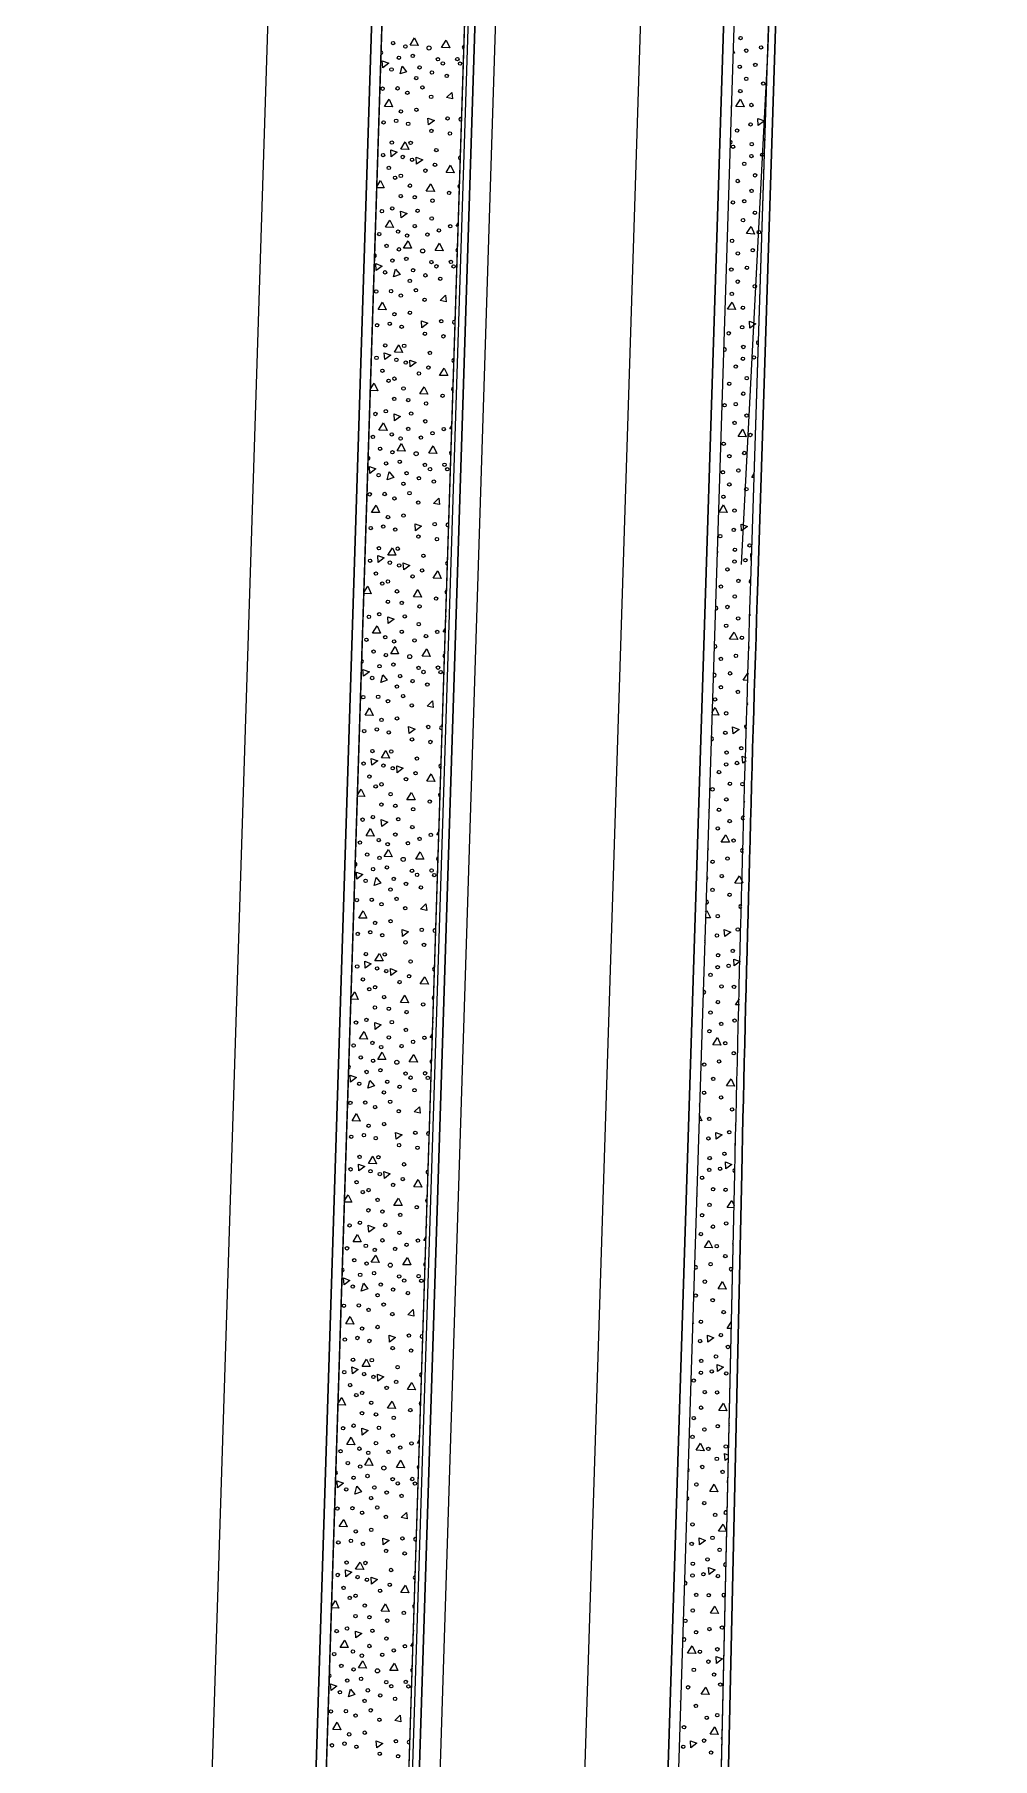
# Model space of a CAD drawing. Extents: x 2536801 to 2538856, y 7112140 to 7131569.
# Drawn here: x 2538218.5 to 2538311.1, y 7125757.8 to 7125924.3 of the extents above; entities that cross this region are included whole.
import ezdxf

# ---------------------------------------------------------------- set-up
doc = ezdxf.new("R2010")
doc.units = 0
doc.header["$LTSCALE"] = 100
doc.header["$MEASUREMENT"] = 0
for name, color, linetype, lineweight in [('D_BOC_FR', 3, 'Continuous', 13), ('D_BOC_RMP', 1, 'Continuous', 13), ('D_CTB_1', 2, 'Continuous', 0), ('D_EOS_ML', 7, 'Continuous', 30), ('D_EOS_RMP', 1, 'Continuous', 30), ('D_EOT_ML', 7, 'Continuous', 13), ('D_EOT_RMP', 1, 'Continuous', 13), ('D_FOC_FR', 3, 'Continuous', 30), ('D_MBGF', 20, 'Continuous', 0), ('D_RIPRAP_1', 7, 'Continuous', 0)]:
    doc.layers.add(name, color=color, linetype=linetype, lineweight=lineweight)
doc.linetypes.add('mbgf', pattern='A,1,-0.5,[46,dgnlstyle-BGELINES.shx,S=0.008,R=0,X=0,Y=0],-0.5,1', length=3)

msp = doc.modelspace()

# ---------------------------------------------------------------- linework, layer by layer
at = {"layer": 'D_BOC_FR', "lineweight": 0}
for p, q in [((2538287.74, 7125871.5), (2538289.77, 7125935.07)), ((2538272.32, 7125194.84), (2538286.2, 7125814.37))]:
    msp.add_line(p, q, dxfattribs=at)
at = {"layer": 'D_BOC_FR', "lineweight": 0, "extrusion": (0, 0, -1)}
msp.add_arc((-2544323.35, 7125679.18), 6038.67, 1.282821, 1.825113, dxfattribs=at)
at = {"layer": 'D_BOC_RMP', "lineweight": 0}
msp.add_line((2538250.83, 7125623.96), (2538264.78, 7126061.7), dxfattribs=at)
at = {"layer": 'D_CTB_1', "linetype": 'Continuous', "lineweight": 0, "ltscale": 0.025}
msp.add_line((2538240.41, 7125558.57), (2538266.77, 7126386.03), dxfattribs=at)
at = {"layer": 'D_EOS_ML'}
msp.add_line((2538239.41, 7125558.6), (2538319.33, 7128066.94), dxfattribs=at)
at = {"layer": 'D_EOS_RMP'}
for p, q in [((2538275.49, 7125623.18), (2538290.23, 7126085.93)), ((2538251.5, 7125623.94), (2538265.44, 7126061.68))]:
    msp.add_line(p, q, dxfattribs=at)
at = {"layer": 'D_EOT_ML'}
msp.add_line((2538218.53, 7125217.38), (2538310.38, 7128099.91), dxfattribs=at)
at = {"layer": 'D_EOT_RMP'}
for p, q in [((2538253.5, 7125623.88), (2538267.44, 7126061.61)), ((2538267.49, 7125623.43), (2538281.44, 7126061.17))]:
    msp.add_line(p, q, dxfattribs=at)
at = {"layer": 'D_FOC_FR'}
for p, q in [((2538288.41, 7125871.48), (2538295.36, 7126089.44)), ((2538272.99, 7125194.82), (2538286.86, 7125814.36))]:
    msp.add_line(p, q, dxfattribs=at)
at = {"layer": 'D_FOC_FR', "extrusion": (0, 0, -1)}
msp.add_arc((-2544323.35, 7125679.18), 6038, 1.282821, 1.825113, dxfattribs=at)
at = {"layer": 'D_MBGF', "linetype": 'mbgf', "lineweight": 13, "ltscale": 0.025}
for p, q in [((2538250.5, 7125623.97), (2538264.45, 7126061.72)), ((2538289.77, 7125935.07), (2538289.39, 7125923.08)), ((2538289.39, 7125923.08), (2538286.81, 7125873.14))]:
    msp.add_line(p, q, dxfattribs=at)
at = {"layer": 'D_RIPRAP_1', "color": 7, "linetype": 'Continuous', "lineweight": 0}
for p, q in [((2538258.34, 7125918.25), (2538258.85, 7125918.75)), ((2538258.85, 7125918.75), (2538258.92, 7125918.12)), ((2538258.92, 7125918.12), (2538258.34, 7125918.25)), ((2538257.72, 7125898.66), (2538258.23, 7125899.16)), ((2538258.3, 7125898.53), (2538257.72, 7125898.66)), ((2538258.23, 7125899.16), (2538258.3, 7125898.53)), ((2538257.09, 7125879.06), (2538257.61, 7125879.57)), ((2538257.67, 7125878.94), (2538257.09, 7125879.06)), ((2538257.61, 7125879.57), (2538257.67, 7125878.94)), ((2538256.47, 7125859.47), (2538256.98, 7125859.97)), ((2538257.05, 7125859.35), (2538256.47, 7125859.47)), ((2538256.98, 7125859.97), (2538257.05, 7125859.35)), ((2538255.84, 7125839.88), (2538256.36, 7125840.38)), ((2538256.36, 7125840.38), (2538256.43, 7125839.75)), ((2538256.43, 7125839.75), (2538255.84, 7125839.88)), ((2538255.22, 7125820.29), (2538255.73, 7125820.79)), ((2538255.73, 7125820.79), (2538255.8, 7125820.16)), ((2538255.8, 7125820.16), (2538255.22, 7125820.29)), ((2538254.6, 7125800.7), (2538255.11, 7125801.2)), ((2538255.18, 7125800.57), (2538254.6, 7125800.7)), ((2538255.11, 7125801.2), (2538255.18, 7125800.57)), ((2538253.97, 7125781.1), (2538254.48, 7125781.61)), ((2538254.55, 7125780.98), (2538253.97, 7125781.1)), ((2538254.48, 7125781.61), (2538254.55, 7125780.98)), ((2538253.35, 7125761.51), (2538253.86, 7125762.01)), ((2538253.93, 7125761.38), (2538253.35, 7125761.51)), ((2538253.86, 7125762.01), (2538253.93, 7125761.38))]:
    msp.add_line(p, q, dxfattribs=at)
at = {"layer": 'D_RIPRAP_1', "color": 7, "lineweight": 0, "flags": 128}
for points in [[(2538258.82, 7126136.25), (2538240.41, 7125558.57), (2538246.95, 7125558.36)], [(2538287.74, 7125871.5), (2538289.77, 7125935.07), (2538289.44, 7125935.08), (2538292.62, 7126035.03), (2538292.96, 7126035.02), (2538294.57, 7126085.79), (2538290.9, 7126085.91), (2538289.28, 7126035.14), (2538289.61, 7126035.13), (2538286.43, 7125935.18), (2538276.49, 7125623.15)], [(2538250.5, 7125623.98), (2538264.45, 7126061.71)], [(2538272.19, 7125547.68), (2538280.22, 7125547.35), (2538286.2, 7125814.37)]]:
    msp.add_lwpolyline(points, dxfattribs=at)
at = {"layer": 'D_RIPRAP_1', "color": 7, "linetype": 'Continuous', "lineweight": 0, "flags": 128}
for points in [[(2538255.6, 7125923.29), (2538254.82, 7125923.31), (2538255.25, 7125924.01)], [(2538258.65, 7125923.06), (2538257.87, 7125923.08), (2538258.3, 7125923.78)], [(2538252.18, 7125921.13), (2538252.14, 7125921.8), (2538252.76, 7125921.57)], [(2538254.49, 7125920.75), (2538253.86, 7125920.53), (2538254.06, 7125921.28)], [(2538253.13, 7125917.35), (2538252.35, 7125917.38), (2538252.79, 7125918.08)], [(2538287.09, 7125917.36), (2538286.31, 7125917.39), (2538286.75, 7125918.08)], [(2538256.59, 7125915.6), (2538256.55, 7125916.27), (2538257.17, 7125916.04)], [(2538288.47, 7125915.56), (2538288.43, 7125916.23), (2538289.05, 7125915.99)], [(2538254.71, 7125913.23), (2538253.93, 7125913.26), (2538254.36, 7125913.96)], [(2538252.99, 7125912.54), (2538252.95, 7125913.21), (2538253.57, 7125912.97)], [(2538255.46, 7125911.82), (2538255.42, 7125912.49), (2538256.04, 7125912.25)], [(2538259.08, 7125910.99), (2538258.31, 7125911.01), (2538258.74, 7125911.71)], [(2538257.17, 7125909.19), (2538256.39, 7125909.22), (2538256.82, 7125909.92)], [(2538253.96, 7125906.62), (2538253.91, 7125907.29), (2538254.53, 7125907.05)], [(2538253.22, 7125905.69), (2538252.44, 7125905.72), (2538252.88, 7125906.41)], [(2538288.11, 7125905.07), (2538287.33, 7125905.11), (2538287.77, 7125905.8)], [(2538254.97, 7125903.7), (2538254.2, 7125903.72), (2538254.63, 7125904.42)], [(2538258.02, 7125903.46), (2538257.25, 7125903.49), (2538257.68, 7125904.19)], [(2538251.56, 7125901.54), (2538251.52, 7125902.21), (2538252.13, 7125901.97)], [(2538253.87, 7125901.15), (2538253.23, 7125900.94), (2538253.43, 7125901.69)], [(2538252.51, 7125897.76), (2538251.73, 7125897.79), (2538252.16, 7125898.48)], [(2538286.27, 7125897.77), (2538285.5, 7125897.8), (2538285.94, 7125898.5)], [(2538255.97, 7125896.01), (2538255.93, 7125896.68), (2538256.55, 7125896.45)], [(2538287.65, 7125895.98), (2538287.62, 7125896.65), (2538288.23, 7125896.4)], [(2538252.37, 7125892.95), (2538252.33, 7125893.61), (2538252.95, 7125893.38)], [(2538254.08, 7125893.64), (2538253.31, 7125893.67), (2538253.74, 7125894.36)], [(2538254.84, 7125892.23), (2538254.79, 7125892.9), (2538255.41, 7125892.66)], [(2538258.46, 7125891.4), (2538257.68, 7125891.42), (2538258.11, 7125892.12)], [(2538256.54, 7125889.6), (2538255.77, 7125889.63), (2538256.2, 7125890.32)], [(2538253.33, 7125887.03), (2538253.29, 7125887.7), (2538253.91, 7125887.46)], [(2538252.6, 7125886.1), (2538251.82, 7125886.12), (2538252.25, 7125886.82)], [(2538287.29, 7125885.49), (2538286.52, 7125885.52), (2538286.96, 7125886.22)], [(2538254.35, 7125884.11), (2538253.57, 7125884.13), (2538254, 7125884.83)], [(2538257.4, 7125883.87), (2538256.62, 7125883.9), (2538257.05, 7125884.6)], [(2538250.93, 7125881.95), (2538250.89, 7125882.62), (2538251.51, 7125882.38)], [(2538253.24, 7125881.56), (2538252.61, 7125881.34), (2538252.81, 7125882.09)], [(2538251.88, 7125878.17), (2538251.1, 7125878.19), (2538251.54, 7125878.89)], [(2538285.46, 7125878.19), (2538284.68, 7125878.22), (2538285.12, 7125878.91)], [(2538255.35, 7125876.42), (2538255.3, 7125877.09), (2538255.92, 7125876.85)], [(2538286.84, 7125876.39), (2538286.81, 7125877.06), (2538287.42, 7125876.82)], [(2538251.74, 7125873.35), (2538251.7, 7125874.02), (2538252.32, 7125873.79)], [(2538253.46, 7125874.05), (2538252.68, 7125874.07), (2538253.11, 7125874.77)], [(2538254.21, 7125872.63), (2538254.17, 7125873.3), (2538254.79, 7125873.07)], [(2538257.83, 7125871.8), (2538257.06, 7125871.83), (2538257.49, 7125872.53)], [(2538255.92, 7125870.01), (2538255.14, 7125870.03), (2538255.58, 7125870.73)], [(2538251.97, 7125866.51), (2538251.2, 7125866.53), (2538251.63, 7125867.23)], [(2538252.71, 7125867.44), (2538252.66, 7125868.11), (2538253.28, 7125867.87)], [(2538286.48, 7125865.9), (2538285.7, 7125865.94), (2538286.14, 7125866.63)], [(2538253.72, 7125864.51), (2538252.95, 7125864.54), (2538253.38, 7125865.24)], [(2538256.77, 7125864.28), (2538256, 7125864.31), (2538256.43, 7125865)], [(2538250.31, 7125862.36), (2538250.27, 7125863.02), (2538250.89, 7125862.79)], [(2538252.62, 7125861.97), (2538251.99, 7125861.75), (2538252.18, 7125862.5)], [(2538251.26, 7125858.58), (2538250.48, 7125858.6), (2538250.91, 7125859.3)], [(2538254.72, 7125856.83), (2538254.68, 7125857.5), (2538255.3, 7125857.26)], [(2538286.03, 7125856.81), (2538285.99, 7125857.48), (2538286.61, 7125857.23)], [(2538251.12, 7125853.76), (2538251.08, 7125854.43), (2538251.7, 7125854.19)], [(2538252.84, 7125854.46), (2538252.06, 7125854.48), (2538252.49, 7125855.18)], [(2538253.59, 7125853.04), (2538253.54, 7125853.71), (2538254.16, 7125853.48)], [(2538257.21, 7125852.21), (2538256.43, 7125852.24), (2538256.87, 7125852.94)], [(2538255.3, 7125850.42), (2538254.52, 7125850.44), (2538254.95, 7125851.14)], [(2538251.35, 7125846.91), (2538250.57, 7125846.94), (2538251, 7125847.64)], [(2538252.08, 7125847.84), (2538252.04, 7125848.51), (2538252.66, 7125848.28)], [(2538285.67, 7125846.32), (2538284.89, 7125846.35), (2538285.33, 7125847.05)], [(2538253.1, 7125844.92), (2538252.32, 7125844.95), (2538252.75, 7125845.64)], [(2538256.15, 7125844.69), (2538255.37, 7125844.71), (2538255.81, 7125845.41)], [(2538249.69, 7125842.76), (2538249.64, 7125843.43), (2538250.26, 7125843.2)], [(2538251.99, 7125842.38), (2538251.36, 7125842.16), (2538251.56, 7125842.91)], [(2538250.63, 7125838.99), (2538249.86, 7125839.01), (2538250.29, 7125839.71)], [(2538254.1, 7125837.24), (2538254.06, 7125837.91), (2538254.67, 7125837.67)], [(2538285.22, 7125837.22), (2538285.18, 7125837.89), (2538285.8, 7125837.65)], [(2538252.21, 7125834.86), (2538251.43, 7125834.89), (2538251.87, 7125835.59)], [(2538250.5, 7125834.17), (2538250.45, 7125834.84), (2538251.07, 7125834.6)], [(2538252.96, 7125833.45), (2538252.92, 7125834.12), (2538253.54, 7125833.88)], [(2538286.15, 7125834.38), (2538286.11, 7125835.05), (2538286.73, 7125834.81)], [(2538256.59, 7125832.62), (2538255.81, 7125832.65), (2538256.24, 7125833.34)], [(2538254.67, 7125830.82), (2538253.89, 7125830.85), (2538254.33, 7125831.55)], [(2538251.46, 7125828.25), (2538251.42, 7125828.92), (2538252.03, 7125828.69)], [(2538250.72, 7125827.32), (2538249.95, 7125827.35), (2538250.38, 7125828.05)], [(2538284.85, 7125826.73), (2538284.08, 7125826.77), (2538284.52, 7125827.46)], [(2538252.48, 7125825.33), (2538251.7, 7125825.35), (2538252.13, 7125826.05)], [(2538255.53, 7125825.1), (2538254.75, 7125825.12), (2538255.18, 7125825.82)], [(2538249.06, 7125823.17), (2538249.02, 7125823.84), (2538249.64, 7125823.6)], [(2538251.37, 7125822.79), (2538250.74, 7125822.57), (2538250.93, 7125823.32)], [(2538286.17, 7125822.76), (2538285.4, 7125822.8), (2538285.84, 7125823.49)], [(2538250.01, 7125819.39), (2538249.23, 7125819.42), (2538249.66, 7125820.12)], [(2538253.47, 7125817.64), (2538253.43, 7125818.31), (2538254.05, 7125818.08)], [(2538284.4, 7125817.64), (2538284.37, 7125818.31), (2538284.98, 7125818.06)], [(2538251.59, 7125815.27), (2538250.81, 7125815.3), (2538251.24, 7125816)], [(2538285.33, 7125814.79), (2538285.3, 7125815.46), (2538285.91, 7125815.22)], [(2538249.87, 7125814.58), (2538249.83, 7125815.25), (2538250.45, 7125815.01)], [(2538252.34, 7125813.86), (2538252.3, 7125814.53), (2538252.91, 7125814.29)], [(2538255.96, 7125813.03), (2538255.18, 7125813.05), (2538255.62, 7125813.75)], [(2538254.05, 7125811.23), (2538253.27, 7125811.26), (2538253.7, 7125811.96)], [(2538250.83, 7125808.66), (2538250.79, 7125809.33), (2538251.41, 7125809.09)], [(2538250.1, 7125807.73), (2538249.32, 7125807.75), (2538249.75, 7125808.45)], [(2538284.04, 7125807.15), (2538283.26, 7125807.18), (2538283.7, 7125807.88)], [(2538251.85, 7125805.74), (2538251.07, 7125805.76), (2538251.51, 7125806.46)], [(2538254.9, 7125805.5), (2538254.12, 7125805.53), (2538254.56, 7125806.23)], [(2538248.44, 7125803.58), (2538248.39, 7125804.25), (2538249.01, 7125804.01)], [(2538250.75, 7125803.19), (2538250.11, 7125802.98), (2538250.31, 7125803.73)], [(2538285.36, 7125803.18), (2538284.58, 7125803.21), (2538285.02, 7125803.91)], [(2538249.39, 7125799.8), (2538248.61, 7125799.83), (2538249.04, 7125800.52)], [(2538252.85, 7125798.05), (2538252.81, 7125798.72), (2538253.43, 7125798.49)], [(2538283.59, 7125798.05), (2538283.55, 7125798.72), (2538284.17, 7125798.48)], [(2538249.25, 7125794.98), (2538249.21, 7125795.65), (2538249.82, 7125795.42)], [(2538250.96, 7125795.68), (2538250.19, 7125795.71), (2538250.62, 7125796.4)], [(2538284.52, 7125795.21), (2538284.48, 7125795.88), (2538285.1, 7125795.64)], [(2538251.71, 7125794.27), (2538251.67, 7125794.94), (2538252.29, 7125794.7)], [(2538255.34, 7125793.44), (2538254.56, 7125793.46), (2538254.99, 7125794.16)], [(2538253.42, 7125791.64), (2538252.65, 7125791.66), (2538253.08, 7125792.36)], [(2538285.43, 7125791.42), (2538284.66, 7125791.45), (2538285.09, 7125792.15)], [(2538249.48, 7125788.14), (2538248.7, 7125788.16), (2538249.13, 7125788.86)], [(2538250.21, 7125789.07), (2538250.17, 7125789.74), (2538250.79, 7125789.5)], [(2538283.23, 7125787.56), (2538282.45, 7125787.6), (2538282.89, 7125788.29)], [(2538251.23, 7125786.15), (2538250.45, 7125786.17), (2538250.88, 7125786.87)], [(2538254.28, 7125785.91), (2538253.5, 7125785.94), (2538253.93, 7125786.64)], [(2538247.81, 7125783.99), (2538247.77, 7125784.66), (2538248.39, 7125784.42)], [(2538250.12, 7125783.6), (2538249.49, 7125783.38), (2538249.69, 7125784.13)], [(2538284.55, 7125783.59), (2538283.77, 7125783.63), (2538284.21, 7125784.32)], [(2538248.76, 7125780.21), (2538247.98, 7125780.23), (2538248.42, 7125780.93)], [(2538285.41, 7125779.76), (2538284.63, 7125779.79), (2538285.07, 7125780.48)], [(2538252.23, 7125778.46), (2538252.18, 7125779.13), (2538252.8, 7125778.89)], [(2538282.78, 7125778.46), (2538282.74, 7125779.14), (2538283.36, 7125778.89)], [(2538248.62, 7125775.39), (2538248.58, 7125776.06), (2538249.2, 7125775.83)], [(2538250.34, 7125776.09), (2538249.56, 7125776.11), (2538249.99, 7125776.81)], [(2538283.71, 7125775.62), (2538283.67, 7125776.29), (2538284.29, 7125776.05)], [(2538251.09, 7125774.67), (2538251.05, 7125775.34), (2538251.67, 7125775.11)], [(2538254.71, 7125773.84), (2538253.94, 7125773.87), (2538254.37, 7125774.57)], [(2538252.8, 7125772.05), (2538252.02, 7125772.07), (2538252.45, 7125772.77)], [(2538284.62, 7125771.83), (2538283.84, 7125771.87), (2538284.28, 7125772.56)], [(2538248.85, 7125768.55), (2538248.07, 7125768.57), (2538248.51, 7125769.27)], [(2538249.59, 7125769.48), (2538249.54, 7125770.14), (2538250.16, 7125769.91)], [(2538282.42, 7125767.98), (2538281.64, 7125768.01), (2538282.08, 7125768.71)], [(2538250.6, 7125766.55), (2538249.83, 7125766.58), (2538250.26, 7125767.28)], [(2538253.65, 7125766.32), (2538252.88, 7125766.34), (2538253.31, 7125767.04)], [(2538284.44, 7125767.02), (2538284.4, 7125767.69), (2538285.02, 7125767.45)], [(2538247.19, 7125764.39), (2538247.15, 7125765.06), (2538247.76, 7125764.83)], [(2538249.5, 7125764.01), (2538248.86, 7125763.79), (2538249.06, 7125764.54)], [(2538283.73, 7125764.01), (2538282.96, 7125764.04), (2538283.4, 7125764.74)], [(2538248.14, 7125760.62), (2538247.36, 7125760.64), (2538247.79, 7125761.34)], [(2538284.6, 7125760.17), (2538283.82, 7125760.2), (2538284.26, 7125760.9)], [(2538251.6, 7125758.87), (2538251.56, 7125759.54), (2538252.18, 7125759.3)], [(2538281.96, 7125758.88), (2538281.93, 7125759.55), (2538282.54, 7125759.31)]]:
    msp.add_lwpolyline(points, close=True, dxfattribs=at)
for points in [[(2538286.03, 7125922.83), (2538286.17, 7125922.54), (2538286.02, 7125922.55)], [(2538251.6, 7125909.63), (2538251.98, 7125910.24), (2538252.32, 7125909.52), (2538251.59, 7125909.54)], [(2538259.48, 7125905.83), (2538259.28, 7125905.84), (2538259.49, 7125906.18)], [(2538288.69, 7125901.14), (2538288.65, 7125901.14), (2538288.69, 7125901.21)], [(2538250.97, 7125890.04), (2538251.35, 7125890.65), (2538251.7, 7125889.93), (2538250.97, 7125889.95)], [(2538258.85, 7125886.24), (2538258.65, 7125886.24), (2538258.87, 7125886.59)], [(2538288.06, 7125881.54), (2538287.83, 7125881.55), (2538288.08, 7125881.94)], [(2538287.81, 7125873.58), (2538287.77, 7125873.55), (2538287.74, 7125874.22), (2538287.83, 7125874.18)], [(2538250.35, 7125870.44), (2538250.73, 7125871.06), (2538251.07, 7125870.33), (2538250.34, 7125870.36)], [(2538258.23, 7125866.65), (2538258.03, 7125866.65), (2538258.24, 7125867)], [(2538287.49, 7125861.95), (2538287.02, 7125861.97), (2538287.46, 7125862.66), (2538287.5, 7125862.57)], [(2538283.99, 7125858.83), (2538284.31, 7125859.33), (2538284.65, 7125858.6), (2538283.99, 7125858.63)], [(2538287.28, 7125854.2), (2538286.96, 7125853.96), (2538286.92, 7125854.63), (2538287.28, 7125854.49)], [(2538249.72, 7125850.85), (2538250.1, 7125851.47), (2538250.45, 7125850.74), (2538249.72, 7125850.77)], [(2538287.17, 7125850.2), (2538287.09, 7125850.21), (2538287.17, 7125850.33)], [(2538257.61, 7125847.05), (2538257.4, 7125847.06), (2538257.62, 7125847.41)], [(2538286.95, 7125842.35), (2538286.21, 7125842.38), (2538286.65, 7125843.08), (2538286.96, 7125842.41)], [(2538283.38, 7125839.56), (2538283.5, 7125839.74), (2538283.84, 7125839.02), (2538283.36, 7125839.04)], [(2538249.1, 7125831.26), (2538249.48, 7125831.87), (2538249.82, 7125831.15), (2538249.1, 7125831.17)], [(2538286.64, 7125830.61), (2538286.28, 7125830.62), (2538286.65, 7125831.21)], [(2538256.98, 7125827.46), (2538256.78, 7125827.47), (2538256.99, 7125827.81)], [(2538282.76, 7125820), (2538283.02, 7125819.43), (2538282.74, 7125819.44)], [(2538286.32, 7125818.96), (2538286.26, 7125818.96), (2538286.32, 7125819.06)], [(2538248.47, 7125811.67), (2538248.85, 7125812.28), (2538249.2, 7125811.56), (2538248.47, 7125811.58)], [(2538286.12, 7125811.01), (2538285.47, 7125811.04), (2538285.91, 7125811.73), (2538286.13, 7125811.26)], [(2538256.36, 7125807.87), (2538256.15, 7125807.88), (2538256.37, 7125808.22)], [(2538286.03, 7125806.84), (2538286.03, 7125806.86), (2538286.03, 7125806.86)], [(2538282.12, 7125800.04), (2538282.21, 7125799.85), (2538282.12, 7125799.85)], [(2538285.86, 7125799.36), (2538285.45, 7125799.37), (2538285.87, 7125800.05)], [(2538247.85, 7125792.08), (2538248.23, 7125792.69), (2538248.58, 7125791.97), (2538247.85, 7125791.99)], [(2538255.73, 7125788.28), (2538255.53, 7125788.28), (2538255.74, 7125788.63)], [(2538285.58, 7125786.85), (2538285.25, 7125786.61), (2538285.21, 7125787.28), (2538285.58, 7125787.13)], [(2538247.23, 7125772.48), (2538247.61, 7125773.1), (2538247.95, 7125772.37), (2538247.22, 7125772.4)], [(2538255.11, 7125768.68), (2538254.91, 7125768.69), (2538255.12, 7125769.04)]]:
    msp.add_lwpolyline(points, dxfattribs=at)
at = {"layer": 'D_RIPRAP_1', "color": 7, "linetype": 'Continuous', "lineweight": 0}
for centre, radius in [((2538253.18, 7125923.51), 0.163), ((2538286.75, 7125923.99), 0.163), ((2538253.74, 7125922.1), 0.163), ((2538254.37, 7125923.18), 0.163), ((2538255.08, 7125922.27), 0.163), ((2538256.66, 7125923.04), 0.199), ((2538257.51, 7125921.95), 0.163), ((2538259.39, 7125921.97), 0.163), ((2538287.3, 7125922.78), 0.163), ((2538288.74, 7125923.09), 0.163), ((2538253.03, 7125920.96), 0.163), ((2538255.42, 7125920.13), 0.163), ((2538255.74, 7125921.16), 0.163), ((2538256.93, 7125920.67), 0.163), ((2538257.99, 7125921.55), 0.163), ((2538258.37, 7125920.34), 0.163), ((2538259.66, 7125921.53), 0.163), ((2538286.67, 7125921.23), 0.163), ((2538288.18, 7125921.4), 0.163), ((2538252.17, 7125919.11), 0.163), ((2538253.62, 7125919.14), 0.163), ((2538254.56, 7125918.71), 0.163), ((2538256.02, 7125919.23), 0.163), ((2538286.73, 7125918.87), 0.163), ((2538287.3, 7125920.06), 0.163), ((2538288.94, 7125919.6), 0.163), ((2538253.94, 7125916.91), 0.163), ((2538255.43, 7125917.07), 0.163), ((2538256.86, 7125918.32), 0.163), ((2538287.8, 7125917.53), 0.163), ((2538252.26, 7125915.85), 0.163), ((2538253.48, 7125916), 0.163), ((2538254.64, 7125915.71), 0.163), ((2538258.45, 7125916.24), 0.163), ((2538287.72, 7125915.66), 0.163), ((2538253.06, 7125913.9), 0.163), ((2538254.88, 7125913.87), 0.163), ((2538256.88, 7125915.03), 0.163), ((2538258.67, 7125914.78), 0.163), ((2538286.03, 7125913.5), 0.163), ((2538286.42, 7125915.06), 0.163), ((2538287.83, 7125913.75), 0.163), ((2538252.21, 7125912.7), 0.163), ((2538254.12, 7125912.51), 0.163), ((2538255.02, 7125912.24), 0.163), ((2538257.23, 7125911.76), 0.163), ((2538257.36, 7125913.18), 0.163), ((2538287.11, 7125911.85), 0.163), ((2538287.8, 7125912.6), 0.163), ((2538288.85, 7125912.73), 0.163), ((2538252.77, 7125911.45), 0.163), ((2538253.37, 7125910.5), 0.163), ((2538253.93, 7125910.69), 0.163), ((2538256.3, 7125911.19), 0.163), ((2538286.48, 7125910.19), 0.163), ((2538288.16, 7125910.74), 0.163), ((2538253.92, 7125908.74), 0.163), ((2538254.81, 7125909.74), 0.163), ((2538255.27, 7125908.62), 0.163), ((2538258.59, 7125909.04), 0.163), ((2538287.82, 7125909.23), 0.163), ((2538252.1, 7125907.28), 0.163), ((2538253.1, 7125907.54), 0.163), ((2538255.55, 7125907.32), 0.163), ((2538256.99, 7125908.29), 0.163), ((2538286.02, 7125908.12), 0.163), ((2538287.11, 7125908.23), 0.163), ((2538288.14, 7125907.12), 0.163), ((2538253.67, 7125905.31), 0.163), ((2538255.27, 7125905.84), 0.163), ((2538256.91, 7125906.57), 0.163), ((2538257.61, 7125905.42), 0.163), ((2538258.7, 7125905.82), 0.163), ((2538286.99, 7125906.41), 0.163), ((2538288.52, 7125905.25), 0.163), ((2538251.85, 7125905.07), 0.163), ((2538252.55, 7125903.92), 0.163), ((2538253.74, 7125903.59), 0.163), ((2538254.53, 7125904.92), 0.163), ((2538256.04, 7125903.44), 0.199), ((2538256.5, 7125905.01), 0.163), ((2538285.93, 7125904.41), 0.163), ((2538287.93, 7125903.5), 0.163), ((2538253.12, 7125902.51), 0.163), ((2538254.46, 7125902.67), 0.163), ((2538256.89, 7125902.36), 0.163), ((2538257.37, 7125901.95), 0.163), ((2538258.77, 7125902.38), 0.163), ((2538259.03, 7125901.94), 0.163), ((2538286.49, 7125903.2), 0.163), ((2538287.37, 7125901.81), 0.163), ((2538252.41, 7125901.37), 0.163), ((2538254.8, 7125900.54), 0.163), ((2538255.11, 7125901.57), 0.163), ((2538256.31, 7125901.08), 0.163), ((2538257.74, 7125900.75), 0.163), ((2538285.86, 7125901.64), 0.163), ((2538286.48, 7125900.47), 0.163), ((2538251.55, 7125899.52), 0.163), ((2538252.99, 7125899.55), 0.163), ((2538253.93, 7125899.12), 0.163), ((2538255.39, 7125899.64), 0.163), ((2538256.23, 7125898.72), 0.163), ((2538285.91, 7125899.29), 0.163), ((2538288.13, 7125900.02), 0.163), ((2538253.31, 7125897.32), 0.163), ((2538254.81, 7125897.47), 0.163), ((2538286.98, 7125897.95), 0.163), ((2538251.64, 7125896.26), 0.163), ((2538252.86, 7125896.41), 0.163), ((2538254.01, 7125896.12), 0.163), ((2538256.26, 7125895.44), 0.163), ((2538257.83, 7125896.64), 0.163), ((2538258.04, 7125895.19), 0.163), ((2538285.61, 7125895.48), 0.163), ((2538286.91, 7125896.07), 0.163), ((2538252.43, 7125894.31), 0.163), ((2538254.25, 7125894.27), 0.163), ((2538256.74, 7125893.59), 0.163), ((2538287.02, 7125894.16), 0.163), ((2538251.58, 7125893.11), 0.163), ((2538252.15, 7125891.86), 0.163), ((2538253.5, 7125892.92), 0.163), ((2538254.4, 7125892.65), 0.163), ((2538256.6, 7125892.17), 0.163), ((2538286.29, 7125892.27), 0.163), ((2538286.98, 7125893.02), 0.163), ((2538288.04, 7125893.15), 0.163), ((2538252.75, 7125890.9), 0.163), ((2538253.31, 7125891.1), 0.163), ((2538254.19, 7125890.15), 0.163), ((2538255.68, 7125891.6), 0.163), ((2538285.66, 7125890.61), 0.163), ((2538287.35, 7125891.15), 0.163), ((2538253.3, 7125889.14), 0.163), ((2538254.65, 7125889.03), 0.163), ((2538256.37, 7125888.7), 0.163), ((2538257.97, 7125889.45), 0.163), ((2538285.21, 7125888.53), 0.163), ((2538286.29, 7125888.64), 0.163), ((2538287.01, 7125889.65), 0.163), ((2538251.48, 7125887.69), 0.163), ((2538252.48, 7125887.95), 0.163), ((2538254.93, 7125887.73), 0.163), ((2538256.29, 7125886.98), 0.163), ((2538286.18, 7125886.83), 0.163), ((2538287.33, 7125887.54), 0.163), ((2538251.23, 7125885.47), 0.163), ((2538253.05, 7125885.72), 0.163), ((2538253.91, 7125885.32), 0.163), ((2538254.65, 7125886.25), 0.163), ((2538255.87, 7125885.41), 0.163), ((2538256.99, 7125885.83), 0.163), ((2538258.08, 7125886.23), 0.163), ((2538287.7, 7125885.66), 0.163), ((2538251.93, 7125884.33), 0.163), ((2538253.12, 7125883.99), 0.163), ((2538255.41, 7125883.85), 0.199), ((2538285.12, 7125884.82), 0.163), ((2538285.67, 7125883.61), 0.163), ((2538287.11, 7125883.92), 0.163), ((2538251.78, 7125881.78), 0.163), ((2538252.5, 7125882.91), 0.163), ((2538253.83, 7125883.08), 0.163), ((2538254.49, 7125881.97), 0.163), ((2538256.26, 7125882.77), 0.163), ((2538256.75, 7125882.36), 0.163), ((2538258.15, 7125882.79), 0.163), ((2538258.41, 7125882.35), 0.163), ((2538285.05, 7125882.06), 0.163), ((2538286.55, 7125882.23), 0.163), ((2538254.18, 7125880.95), 0.163), ((2538255.68, 7125881.48), 0.163), ((2538257.12, 7125881.16), 0.163), ((2538285.67, 7125880.89), 0.163), ((2538287.31, 7125880.43), 0.163), ((2538250.93, 7125879.93), 0.163), ((2538252.37, 7125879.96), 0.163), ((2538253.31, 7125879.53), 0.163), ((2538254.77, 7125880.04), 0.163), ((2538255.61, 7125879.13), 0.163), ((2538285.1, 7125879.7), 0.163), ((2538252.23, 7125876.82), 0.163), ((2538252.69, 7125877.73), 0.163), ((2538254.19, 7125877.88), 0.163), ((2538257.2, 7125877.05), 0.163), ((2538286.17, 7125878.36), 0.163), ((2538251.02, 7125876.67), 0.163), ((2538253.39, 7125876.52), 0.163), ((2538255.63, 7125875.85), 0.163), ((2538257.42, 7125875.6), 0.163), ((2538284.79, 7125875.89), 0.163), ((2538286.09, 7125876.49), 0.163), ((2538250.96, 7125873.52), 0.163), ((2538251.81, 7125874.72), 0.163), ((2538253.63, 7125874.68), 0.163), ((2538256.11, 7125874), 0.163), ((2538286.21, 7125874.58), 0.163), ((2538287.22, 7125873.56), 0.163), ((2538287.63, 7125875), 0.163), ((2538251.52, 7125872.27), 0.163), ((2538252.87, 7125873.33), 0.163), ((2538253.77, 7125873.06), 0.163), ((2538255.06, 7125872), 0.163), ((2538255.98, 7125872.58), 0.163), ((2538285.48, 7125872.68), 0.163), ((2538286.17, 7125873.43), 0.163), ((2538252.13, 7125871.31), 0.163), ((2538252.68, 7125871.51), 0.163), ((2538253.56, 7125870.56), 0.163), ((2538284.85, 7125871.02), 0.163), ((2538286.54, 7125871.57), 0.163), ((2538252.68, 7125869.55), 0.163), ((2538254.02, 7125869.44), 0.163), ((2538255.74, 7125869.11), 0.163), ((2538257.34, 7125869.86), 0.163), ((2538285.48, 7125869.05), 0.163), ((2538286.19, 7125870.06), 0.163), ((2538250.85, 7125868.1), 0.163), ((2538251.85, 7125868.35), 0.163), ((2538254.31, 7125868.14), 0.163), ((2538255.66, 7125867.39), 0.163), ((2538285.36, 7125867.24), 0.163), ((2538286.52, 7125867.95), 0.163), ((2538250.61, 7125865.88), 0.163), ((2538252.43, 7125866.13), 0.163), ((2538253.28, 7125865.73), 0.163), ((2538254.02, 7125866.66), 0.163), ((2538255.25, 7125865.82), 0.163), ((2538256.36, 7125866.24), 0.163), ((2538257.45, 7125866.64), 0.163), ((2538286.89, 7125866.08), 0.163), ((2538251.3, 7125864.74), 0.163), ((2538252.49, 7125864.4), 0.163), ((2538253.21, 7125863.49), 0.163), ((2538254.79, 7125864.26), 0.199), ((2538284.86, 7125864.03), 0.163), ((2538286.3, 7125864.33), 0.163), ((2538251.16, 7125862.19), 0.163), ((2538251.87, 7125863.32), 0.163), ((2538253.86, 7125862.38), 0.163), ((2538255.06, 7125861.89), 0.163), ((2538255.64, 7125863.17), 0.163), ((2538256.12, 7125862.77), 0.163), ((2538257.52, 7125863.19), 0.163), ((2538257.78, 7125862.76), 0.163), ((2538285.74, 7125862.64), 0.163), ((2538250.3, 7125860.34), 0.163), ((2538251.74, 7125860.37), 0.163), ((2538253.55, 7125861.36), 0.163), ((2538254.15, 7125860.45), 0.163), ((2538256.49, 7125861.56), 0.163), ((2538284.86, 7125861.3), 0.163), ((2538286.5, 7125860.85), 0.163), ((2538252.69, 7125859.94), 0.163), ((2538254.98, 7125859.54), 0.163), ((2538284.29, 7125860.12), 0.163), ((2538285.36, 7125858.78), 0.163), ((2538250.39, 7125857.07), 0.163), ((2538251.61, 7125857.23), 0.163), ((2538252.06, 7125858.14), 0.163), ((2538252.76, 7125856.93), 0.163), ((2538253.56, 7125858.29), 0.163), ((2538256.58, 7125857.46), 0.163), ((2538285.28, 7125856.9), 0.163), ((2538251.18, 7125855.13), 0.163), ((2538255.01, 7125856.26), 0.163), ((2538256.79, 7125856.01), 0.163), ((2538286.82, 7125855.41), 0.163), ((2538250.33, 7125853.92), 0.163), ((2538252.25, 7125853.73), 0.163), ((2538253.01, 7125855.09), 0.163), ((2538253.15, 7125853.47), 0.163), ((2538255.49, 7125854.41), 0.163), ((2538285.36, 7125853.85), 0.163), ((2538285.4, 7125854.99), 0.163), ((2538286.41, 7125853.98), 0.163), ((2538250.9, 7125852.67), 0.163), ((2538252.06, 7125851.92), 0.163), ((2538254.43, 7125852.41), 0.163), ((2538255.36, 7125852.99), 0.163), ((2538284.67, 7125853.1), 0.163), ((2538285.72, 7125851.98), 0.163), ((2538286.93, 7125851.94), 0.163), ((2538251.5, 7125851.72), 0.163), ((2538252.94, 7125850.97), 0.163), ((2538256.72, 7125850.26), 0.163), ((2538284.04, 7125851.44), 0.163), ((2538285.38, 7125850.47), 0.163), ((2538250.23, 7125848.51), 0.163), ((2538251.23, 7125848.76), 0.163), ((2538252.05, 7125849.96), 0.163), ((2538253.4, 7125849.85), 0.163), ((2538253.68, 7125848.55), 0.163), ((2538255.12, 7125849.52), 0.163), ((2538284.67, 7125849.47), 0.163), ((2538253.4, 7125847.07), 0.163), ((2538255.04, 7125847.79), 0.163), ((2538256.83, 7125847.04), 0.163), ((2538284.55, 7125847.66), 0.163), ((2538285.7, 7125848.37), 0.163), ((2538249.98, 7125846.29), 0.163), ((2538250.68, 7125845.14), 0.163), ((2538251.8, 7125846.54), 0.163), ((2538252.66, 7125846.14), 0.163), ((2538254.62, 7125846.23), 0.163), ((2538255.74, 7125846.65), 0.163), ((2538286.08, 7125846.49), 0.163), ((2538251.25, 7125843.73), 0.163), ((2538251.87, 7125844.81), 0.163), ((2538252.59, 7125843.9), 0.163), ((2538254.16, 7125844.67), 0.199), ((2538255.01, 7125843.58), 0.163), ((2538256.9, 7125843.6), 0.163), ((2538284.05, 7125844.44), 0.163), ((2538285.49, 7125844.75), 0.163), ((2538250.53, 7125842.6), 0.163), ((2538253.24, 7125842.79), 0.163), ((2538254.43, 7125842.3), 0.163), ((2538255.5, 7125843.18), 0.163), ((2538255.87, 7125841.97), 0.163), ((2538257.16, 7125843.16), 0.163), ((2538284.93, 7125843.06), 0.163), ((2538249.68, 7125840.74), 0.163), ((2538251.12, 7125840.78), 0.163), ((2538252.06, 7125840.34), 0.163), ((2538252.93, 7125841.76), 0.163), ((2538253.52, 7125840.86), 0.163), ((2538284.04, 7125841.72), 0.163), ((2538285.69, 7125841.26), 0.163), ((2538251.44, 7125838.54), 0.163), ((2538252.94, 7125838.7), 0.163), ((2538254.36, 7125839.95), 0.163), ((2538284.55, 7125839.19), 0.163), ((2538249.77, 7125837.48), 0.163), ((2538250.98, 7125837.64), 0.163), ((2538252.14, 7125837.34), 0.163), ((2538255.95, 7125837.87), 0.163), ((2538284.47, 7125837.32), 0.163), ((2538286.48, 7125837.9), 0.163), ((2538250.56, 7125835.53), 0.163), ((2538252.38, 7125835.5), 0.163), ((2538254.38, 7125836.66), 0.163), ((2538256.17, 7125836.41), 0.163), ((2538284.58, 7125835.41), 0.163), ((2538286, 7125835.83), 0.163), ((2538249.71, 7125834.33), 0.163), ((2538251.63, 7125834.14), 0.163), ((2538252.52, 7125833.88), 0.163), ((2538254.87, 7125834.81), 0.163), ((2538283.85, 7125833.51), 0.163), ((2538284.54, 7125834.26), 0.163), ((2538285.6, 7125834.39), 0.163), ((2538250.27, 7125833.08), 0.163), ((2538250.88, 7125832.13), 0.163), ((2538251.44, 7125832.32), 0.163), ((2538253.81, 7125832.82), 0.163), ((2538254.73, 7125833.39), 0.163), ((2538284.91, 7125832.4), 0.163), ((2538286.12, 7125832.36), 0.163), ((2538251.43, 7125830.37), 0.163), ((2538252.31, 7125831.38), 0.163), ((2538252.77, 7125830.25), 0.163), ((2538256.09, 7125830.67), 0.163), ((2538284.57, 7125830.89), 0.163), ((2538249.6, 7125828.91), 0.163), ((2538250.61, 7125829.17), 0.163), ((2538253.06, 7125828.95), 0.163), ((2538254.49, 7125829.93), 0.163), ((2538283.85, 7125829.88), 0.163), ((2538284.89, 7125828.78), 0.163), ((2538286.18, 7125829.1), 0.163), ((2538251.18, 7125826.95), 0.163), ((2538252.77, 7125827.48), 0.163), ((2538254.42, 7125828.2), 0.163), ((2538255.11, 7125827.05), 0.163), ((2538256.21, 7125827.45), 0.163), ((2538283.74, 7125828.07), 0.163), ((2538285.27, 7125826.91), 0.163), ((2538249.36, 7125826.7), 0.163), ((2538250.06, 7125825.55), 0.163), ((2538251.25, 7125825.22), 0.163), ((2538252.03, 7125826.55), 0.163), ((2538254, 7125826.64), 0.163), ((2538284.68, 7125825.16), 0.163), ((2538286.09, 7125825.95), 0.163), ((2538250.62, 7125824.14), 0.163), ((2538251.96, 7125824.31), 0.163), ((2538253.54, 7125825.08), 0.199), ((2538254.39, 7125823.99), 0.163), ((2538254.87, 7125823.59), 0.163), ((2538256.27, 7125824.01), 0.163), ((2538256.54, 7125823.57), 0.163), ((2538283.24, 7125824.86), 0.163), ((2538249.91, 7125823), 0.163), ((2538252.3, 7125822.17), 0.163), ((2538252.62, 7125823.2), 0.163), ((2538253.81, 7125822.71), 0.163), ((2538255.25, 7125822.38), 0.163), ((2538283.23, 7125822.13), 0.163), ((2538284.11, 7125823.47), 0.163), ((2538249.05, 7125821.15), 0.163), ((2538250.49, 7125821.18), 0.163), ((2538251.44, 7125820.75), 0.163), ((2538252.9, 7125821.27), 0.163), ((2538253.73, 7125820.35), 0.163), ((2538284.87, 7125821.68), 0.163), ((2538285.93, 7125820.53), 0.163), ((2538250.82, 7125818.95), 0.163), ((2538252.31, 7125819.11), 0.163), ((2538283.73, 7125819.61), 0.163), ((2538249.14, 7125817.89), 0.163), ((2538250.36, 7125818.04), 0.163), ((2538251.51, 7125817.75), 0.163), ((2538253.76, 7125817.07), 0.163), ((2538255.33, 7125818.27), 0.163), ((2538283.65, 7125817.73), 0.163), ((2538285.66, 7125818.32), 0.163), ((2538249.94, 7125815.94), 0.163), ((2538251.76, 7125815.91), 0.163), ((2538254.24, 7125815.22), 0.163), ((2538255.54, 7125816.82), 0.163), ((2538283.77, 7125815.82), 0.163), ((2538285.19, 7125816.24), 0.163), ((2538249.08, 7125814.74), 0.163), ((2538251, 7125814.55), 0.163), ((2538251.9, 7125814.28), 0.163), ((2538254.11, 7125813.8), 0.163), ((2538283.04, 7125813.93), 0.163), ((2538283.73, 7125814.68), 0.163), ((2538284.78, 7125814.8), 0.163), ((2538249.65, 7125813.49), 0.163), ((2538250.25, 7125812.54), 0.163), ((2538250.81, 7125812.73), 0.163), ((2538253.18, 7125813.23), 0.163), ((2538284.1, 7125812.81), 0.163), ((2538285.31, 7125812.77), 0.163), ((2538250.8, 7125810.78), 0.163), ((2538251.69, 7125811.78), 0.163), ((2538252.15, 7125810.66), 0.163), ((2538253.87, 7125810.33), 0.163), ((2538255.47, 7125811.08), 0.163), ((2538283.04, 7125810.3), 0.163), ((2538283.75, 7125811.3), 0.163), ((2538248.98, 7125809.32), 0.163), ((2538249.98, 7125809.58), 0.163), ((2538252.43, 7125809.36), 0.163), ((2538253.79, 7125808.61), 0.163), ((2538284.08, 7125809.2), 0.163), ((2538285.36, 7125809.51), 0.163), ((2538248.73, 7125807.11), 0.163), ((2538250.55, 7125807.35), 0.163), ((2538251.41, 7125806.96), 0.163), ((2538252.15, 7125807.88), 0.163), ((2538253.37, 7125807.05), 0.163), ((2538254.49, 7125807.46), 0.163), ((2538255.58, 7125807.86), 0.163), ((2538282.92, 7125808.49), 0.163), ((2538284.45, 7125807.32), 0.163), ((2538249.43, 7125805.96), 0.163), ((2538250.62, 7125805.63), 0.163), ((2538252.91, 7125805.48), 0.199), ((2538283.86, 7125805.58), 0.163), ((2538285.28, 7125806.36), 0.163), ((2538250, 7125804.55), 0.163), ((2538251.34, 7125804.71), 0.163), ((2538251.99, 7125803.61), 0.163), ((2538253.77, 7125804.4), 0.163), ((2538254.25, 7125803.99), 0.163), ((2538255.65, 7125804.42), 0.163), ((2538255.91, 7125803.98), 0.163), ((2538283.3, 7125803.89), 0.163), ((2538249.29, 7125803.41), 0.163), ((2538251.68, 7125802.58), 0.163), ((2538253.18, 7125803.12), 0.163), ((2538254.62, 7125802.79), 0.163), ((2538282.42, 7125802.55), 0.163), ((2538284.06, 7125802.09), 0.163), ((2538248.43, 7125801.56), 0.163), ((2538249.87, 7125801.59), 0.163), ((2538250.81, 7125801.16), 0.163), ((2538252.27, 7125801.68), 0.163), ((2538253.11, 7125800.76), 0.163), ((2538285.12, 7125800.95), 0.163), ((2538250.19, 7125799.36), 0.163), ((2538251.69, 7125799.51), 0.163), ((2538254.71, 7125798.68), 0.163), ((2538282.92, 7125800.02), 0.163), ((2538284.85, 7125798.73), 0.163), ((2538248.52, 7125798.3), 0.163), ((2538249.73, 7125798.45), 0.163), ((2538250.89, 7125798.16), 0.163), ((2538253.14, 7125797.48), 0.163), ((2538254.92, 7125797.23), 0.163), ((2538282.84, 7125798.15), 0.163), ((2538285.54, 7125797.58), 0.163), ((2538249.31, 7125796.35), 0.163), ((2538251.13, 7125796.31), 0.163), ((2538253.62, 7125795.63), 0.163), ((2538282.96, 7125796.24), 0.163), ((2538283.97, 7125795.22), 0.163), ((2538284.38, 7125796.66), 0.163), ((2538248.46, 7125795.15), 0.163), ((2538249.03, 7125793.9), 0.163), ((2538250.38, 7125794.96), 0.163), ((2538251.28, 7125794.69), 0.163), ((2538252.56, 7125793.63), 0.163), ((2538253.48, 7125794.21), 0.163), ((2538282.23, 7125794.34), 0.163), ((2538282.92, 7125795.09), 0.163), ((2538285.37, 7125795.03), 0.163), ((2538249.63, 7125792.94), 0.163), ((2538250.19, 7125793.14), 0.163), ((2538251.07, 7125792.19), 0.163), ((2538283.29, 7125793.23), 0.163), ((2538284.49, 7125793.19), 0.163), ((2538250.18, 7125791.18), 0.163), ((2538251.53, 7125791.07), 0.163), ((2538253.24, 7125790.74), 0.163), ((2538254.85, 7125791.49), 0.163), ((2538282.23, 7125790.71), 0.163), ((2538282.94, 7125791.72), 0.163), ((2538248.35, 7125789.73), 0.163), ((2538249.36, 7125789.98), 0.163), ((2538251.81, 7125789.77), 0.163), ((2538253.17, 7125789.02), 0.163), ((2538282.11, 7125788.9), 0.163), ((2538283.26, 7125789.61), 0.163), ((2538284.55, 7125789.93), 0.163), ((2538248.11, 7125787.51), 0.163), ((2538249.93, 7125787.76), 0.163), ((2538250.78, 7125787.36), 0.163), ((2538251.53, 7125788.29), 0.163), ((2538252.75, 7125787.45), 0.163), ((2538253.87, 7125787.87), 0.163), ((2538254.96, 7125788.27), 0.163), ((2538283.64, 7125787.74), 0.163), ((2538285.33, 7125787.97), 0.163), ((2538248.81, 7125786.37), 0.163), ((2538250, 7125786.03), 0.163), ((2538252.29, 7125785.89), 0.199), ((2538283.05, 7125785.99), 0.163), ((2538284.46, 7125786.78), 0.163), ((2538285.02, 7125785.52), 0.163), ((2538248.66, 7125783.82), 0.163), ((2538249.37, 7125784.95), 0.163), ((2538250.71, 7125785.12), 0.163), ((2538251.37, 7125784.01), 0.163), ((2538253.14, 7125784.81), 0.163), ((2538253.63, 7125784.4), 0.163), ((2538255.03, 7125784.83), 0.163), ((2538255.29, 7125784.39), 0.163), ((2538282.49, 7125784.3), 0.163), ((2538247.8, 7125781.97), 0.163), ((2538249.25, 7125782), 0.163), ((2538251.05, 7125782.99), 0.163), ((2538251.65, 7125782.08), 0.163), ((2538252.56, 7125783.52), 0.163), ((2538254, 7125783.2), 0.163), ((2538283.25, 7125782.5), 0.163), ((2538250.19, 7125781.57), 0.163), ((2538252.49, 7125781.17), 0.163), ((2538282.11, 7125780.44), 0.163), ((2538284.3, 7125781.36), 0.163), ((2538247.89, 7125778.71), 0.163), ((2538249.11, 7125778.86), 0.163), ((2538249.57, 7125779.77), 0.163), ((2538250.27, 7125778.56), 0.163), ((2538251.07, 7125779.92), 0.163), ((2538254.08, 7125779.09), 0.163), ((2538282.03, 7125778.56), 0.163), ((2538284.04, 7125779.15), 0.163), ((2538252.51, 7125777.89), 0.163), ((2538254.3, 7125777.64), 0.163), ((2538283.56, 7125777.07), 0.163), ((2538284.73, 7125777.99), 0.163), ((2538247.84, 7125775.56), 0.163), ((2538248.69, 7125776.76), 0.163), ((2538249.75, 7125775.36), 0.163), ((2538250.51, 7125776.72), 0.163), ((2538252.99, 7125776.04), 0.163), ((2538282.11, 7125775.51), 0.163), ((2538282.14, 7125776.65), 0.163), ((2538283.16, 7125775.63), 0.163), ((2538284.56, 7125775.45), 0.163), ((2538248.4, 7125774.31), 0.163), ((2538249.56, 7125773.55), 0.163), ((2538250.65, 7125775.1), 0.163), ((2538251.93, 7125774.04), 0.163), ((2538252.86, 7125774.62), 0.163), ((2538282.47, 7125773.64), 0.163), ((2538283.68, 7125773.6), 0.163), ((2538249, 7125773.35), 0.163), ((2538250.44, 7125772.6), 0.163), ((2538254.22, 7125771.9), 0.163), ((2538282.13, 7125772.13), 0.163), ((2538248.73, 7125770.39), 0.163), ((2538249.55, 7125771.59), 0.163), ((2538250.9, 7125771.48), 0.163), ((2538252.62, 7125771.15), 0.163), ((2538281.42, 7125771.13), 0.163), ((2538283.74, 7125770.34), 0.163), ((2538284.96, 7125770.48), 0.163), ((2538247.73, 7125770.14), 0.163), ((2538250.9, 7125768.7), 0.163), ((2538251.18, 7125770.18), 0.163), ((2538252.54, 7125769.42), 0.163), ((2538254.33, 7125768.68), 0.163), ((2538282.45, 7125770.03), 0.163), ((2538247.49, 7125767.92), 0.163), ((2538249.3, 7125768.17), 0.163), ((2538250.16, 7125767.77), 0.163), ((2538252.13, 7125767.86), 0.163), ((2538253.24, 7125768.28), 0.163), ((2538282.83, 7125768.15), 0.163), ((2538283.65, 7125767.19), 0.163), ((2538284.51, 7125768.38), 0.163), ((2538248.18, 7125766.78), 0.163), ((2538248.75, 7125765.36), 0.163), ((2538249.37, 7125766.44), 0.163), ((2538250.09, 7125765.53), 0.163), ((2538251.67, 7125766.3), 0.199), ((2538252.52, 7125765.21), 0.163), ((2538254.4, 7125765.23), 0.163), ((2538282.24, 7125766.4), 0.163), ((2538284.2, 7125765.94), 0.163), ((2538248.04, 7125764.23), 0.163), ((2538250.74, 7125764.42), 0.163), ((2538251.94, 7125763.93), 0.163), ((2538253, 7125764.81), 0.163), ((2538253.37, 7125763.6), 0.163), ((2538254.66, 7125764.8), 0.163), ((2538281.68, 7125764.71), 0.163), ((2538284.8, 7125764.98), 0.163), ((2538247.18, 7125762.38), 0.163), ((2538248.62, 7125762.41), 0.163), ((2538249.56, 7125761.98), 0.163), ((2538250.43, 7125763.4), 0.163), ((2538251.02, 7125762.49), 0.163), ((2538282.44, 7125762.92), 0.163), ((2538284.5, 7125762.02), 0.163), ((2538250.44, 7125760.33), 0.163), ((2538251.86, 7125761.58), 0.163), ((2538281.29, 7125760.85), 0.163), ((2538283.49, 7125761.77), 0.163), ((2538247.27, 7125759.11), 0.163), ((2538248.49, 7125759.27), 0.163), ((2538248.94, 7125760.17), 0.163), ((2538249.64, 7125758.97), 0.163), ((2538253.46, 7125759.5), 0.163), ((2538281.22, 7125758.97), 0.163), ((2538283.23, 7125759.56), 0.163), ((2538251.89, 7125758.3), 0.163), ((2538253.67, 7125758.05), 0.163), ((2538283.91, 7125758.41), 0.163)]:
    msp.add_circle(centre, radius, dxfattribs=at)
for centre, start, end in [((2538252.02, 7125922.58), 262.4254, 93.9248), ((2538260.03, 7125923.1), 88.9966, 267.3536), ((2538285.74, 7125917.38), 317.2237, 39.1265), ((2538259.7, 7125916.15), 47.7914, 308.5587), ((2538285.77, 7125913.94), 260.5249, 95.8253), ((2538289.25, 7125914.17), 154.9292, 201.4205), ((2538259.65, 7125912.44), 73.374, 282.9762), ((2538259.6, 7125909.68), 88.9966, 267.3536), ((2538259.68, 7125907.32), 157.2607, 199.0895), ((2538259.41, 7125903.51), 88.9966, 267.3536), ((2538251.4, 7125902.99), 262.4254, 93.9248), ((2538259.08, 7125896.56), 47.7914, 308.5587), ((2538285.22, 7125893.91), 228.199, 128.1511), ((2538288.44, 7125894.58), 74.3849, 281.9648), ((2538259.02, 7125892.85), 73.374, 282.9762), ((2538258.98, 7125890.09), 88.9966, 267.3536), ((2538259.05, 7125887.73), 157.2607, 199.0895), ((2538258.78, 7125883.92), 88.9966, 267.3536), ((2538250.78, 7125883.4), 262.4254, 93.9248), ((2538258.45, 7125876.97), 47.7914, 308.5587), ((2538284.4, 7125874.33), 299.1799, 57.1703), ((2538258.4, 7125873.26), 73.374, 282.9762), ((2538258.36, 7125870.49), 88.9966, 267.3536), ((2538287.74, 7125871.53), 87.8541, 268.7246), ((2538284.4, 7125868.95), 238.7061, 117.6441), ((2538258.43, 7125868.14), 157.2607, 199.0895), ((2538287.8, 7125868.27), 152.3069, 204.5851), ((2538284.31, 7125865.24), 226.4802, 129.87), ((2538250.15, 7125863.8), 262.4254, 93.9248), ((2538258.16, 7125864.32), 88.9966, 267.3536), ((2538287.71, 7125865.12), 149.8337, 207.0583), ((2538284.24, 7125862.47), 217.6658, 138.6844), ((2538287.56, 7125859.7), 142.1031, 214.7889), ((2538257.83, 7125857.38), 47.7914, 308.5587), ((2538287.29, 7125857.49), 61.2414, 295.6507), ((2538283.98, 7125856.31), 244.1431, 112.207), ((2538257.77, 7125853.67), 73.374, 282.9762), ((2538257.73, 7125850.9), 88.9966, 267.3536), ((2538283.58, 7125849.36), 309.9053, 46.4448), ((2538286.99, 7125848.68), 32.5285, 324.3636), ((2538257.81, 7125848.55), 157.2607, 199.0895), ((2538283.49, 7125845.65), 297.6744, 58.6758), ((2538286.9, 7125845.53), 30.4427, 326.4494), ((2538249.53, 7125844.21), 262.4254, 93.9248), ((2538257.53, 7125844.73), 88.9966, 267.3536), ((2538283.42, 7125842.89), 290.8715, 65.4786), ((2538283.48, 7125840.53), 244.9097, 111.4405), ((2538286.74, 7125840.12), 21.4505, 335.4415), ((2538257.2, 7125837.79), 47.7914, 308.5587), ((2538283.17, 7125836.72), 316.7941, 39.5561), ((2538257.15, 7125834.07), 73.374, 282.9762), ((2538283.22, 7125831.85), 235.1851, 121.1651), ((2538257.11, 7125831.31), 88.9966, 267.3536), ((2538257.18, 7125828.95), 157.2607, 199.0895), ((2538248.9, 7125824.62), 262.4254, 93.9248), ((2538256.91, 7125825.14), 88.9966, 267.3536), ((2538282.66, 7125820.95), 317.8678, 38.4824), ((2538256.58, 7125818.19), 47.7914, 308.5587), ((2538286.35, 7125817.16), 117.9467, 238.9454), ((2538256.53, 7125814.48), 73.374, 282.9762), ((2538286.18, 7125814.62), 81.2844, 275.6077), ((2538282.41, 7125812.27), 305.9879, 50.3623), ((2538256.48, 7125811.72), 88.9966, 267.3536), ((2538256.56, 7125809.36), 157.2607, 199.0895), ((2538286.14, 7125807.55), 124.7975, 232.6369), ((2538256.29, 7125805.55), 88.9966, 267.3536), ((2538282.42, 7125805.27), 212.4991, 143.851), ((2538248.28, 7125805.03), 262.4254, 93.9248), ((2538285.83, 7125805.11), 11.7472, 345.6872), ((2538255.96, 7125798.6), 47.7914, 308.5587), ((2538255.9, 7125794.89), 73.374, 282.9762), ((2538255.86, 7125792.12), 88.9966, 267.3536), ((2538255.93, 7125789.77), 157.2607, 199.0895), ((2538285.77, 7125790.07), 135.1227, 222.3117), ((2538247.65, 7125785.43), 262.4254, 93.9248), ((2538255.66, 7125785.96), 88.9966, 267.3536), ((2538281.61, 7125785.69), 287.548, 68.8022), ((2538285.61, 7125784.56), 119.2877, 238.1466), ((2538281.6, 7125782.96), 258.395, 97.9552), ((2538285.31, 7125781.6), 20.3004, 337.134), ((2538255.33, 7125779.01), 47.7914, 308.5587), ((2538255.28, 7125775.3), 73.374, 282.9762), ((2538285.28, 7125776.57), 63.4263, 294.008), ((2538281.42, 7125774.76), 230.0668, 126.2833), ((2538285.12, 7125773.62), 9.6951, 347.7392), ((2538255.23, 7125772.53), 88.9966, 267.3536), ((2538255.31, 7125770.18), 157.2607, 199.0895), ((2538281.3, 7125769.32), 194.7951, 161.5551), ((2538247.03, 7125765.84), 262.4254, 93.9248), ((2538255.04, 7125766.36), 88.9966, 267.3536), ((2538280.79, 7125763.38), 349.183, 7.1671), ((2538254.71, 7125759.42), 47.7914, 308.5587), ((2538285.05, 7125759.79), 115.6754, 241.7589)]:
    msp.add_arc(centre, 0.163, start, end, dxfattribs=at)
at = {"layer": 'D_RIPRAP_1', "color": 7, "lineweight": 0, "extrusion": (0, 0, -1)}
msp.add_arc((-2544323.35, 7125679.18), 6038.67, 1.282821, 1.825113, dxfattribs=at)

doc.saveas('drawing.dxf')
